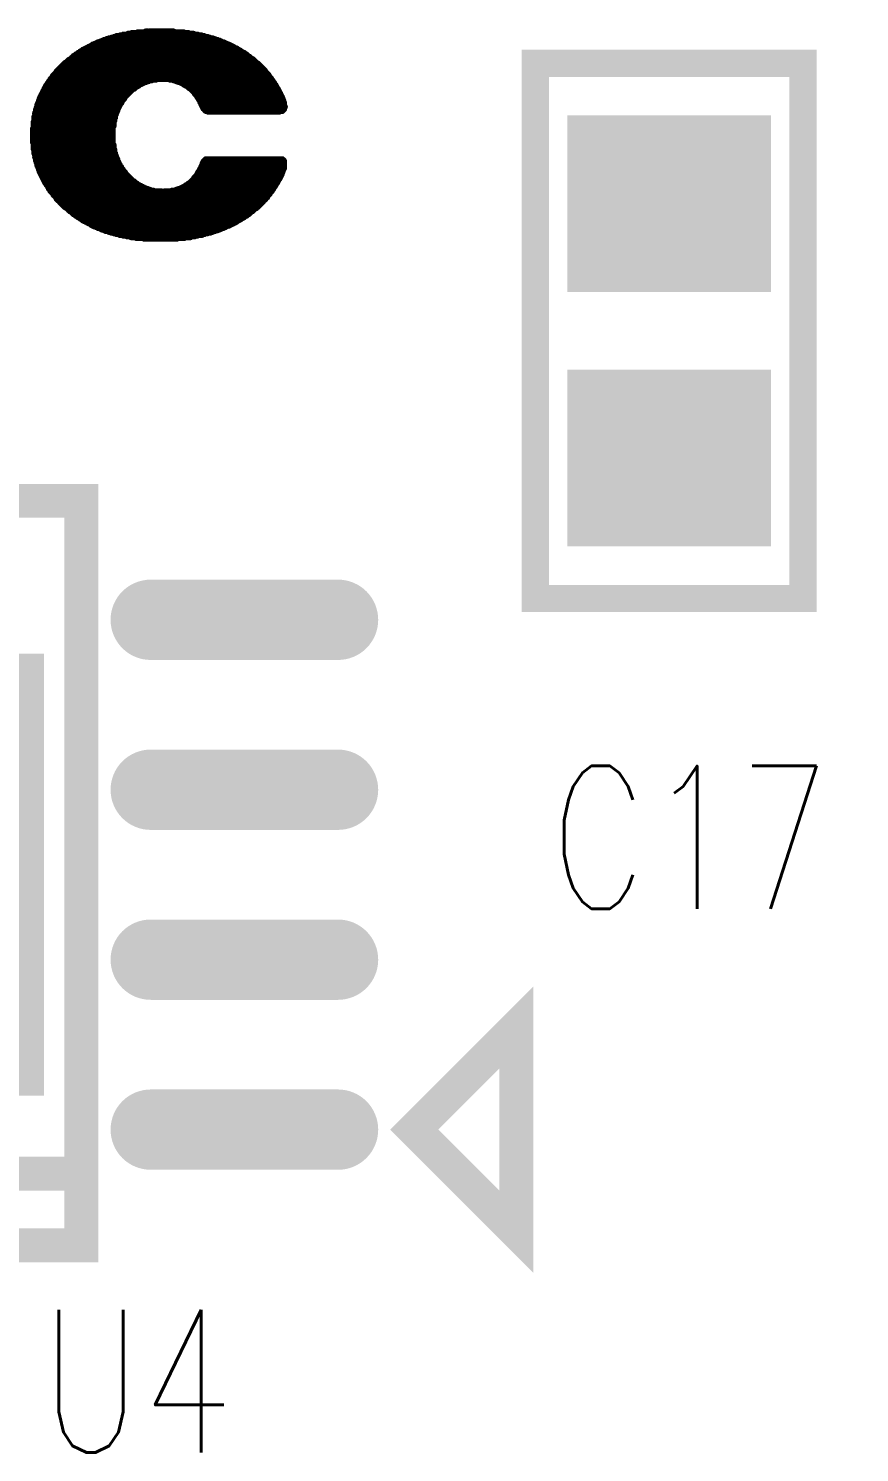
# Model space of a CAD drawing. Extents: x -305 to 3505, y -905 to 3905.
# Drawn here: x 2471.5 to 2716, y 1975 to 2394 of the extents above; entities that cross this region are included whole.
import ezdxf

# ---------------------------------------------------------------- set-up
doc = ezdxf.new("R2010")
doc.units = 0
for name, color, linetype in [('2D_LINE_26', 1, 'CONTINUOUS'), ('DRIL_NPLTE_THRU_01', 16, 'CONTINUOUS'), ('DRIL_PLTE_THRU_01', 16, 'CONTINUOUS'), ('PADS_INNER', 1, 'CONTINUOUS'), ('PADS_TOP', 1, 'CONTINUOUS'), ('PART_NAME_26', 130, 'CONTINUOUS'), ('PART_TOP_2DLINE_26', 1, 'CONTINUOUS')]:
    doc.layers.add(name, color=color, linetype=linetype)
doc.styles.add('W6', font='simplex', dxfattribs={"width": 0.75})

# ---------------------------------------------------------------- blocks, each defined once
blk = doc.blocks.new('SMOOTH_2')
at = {"const_width": 1}
blk.add_lwpolyline([(-0.5, 0, 1), (0.5, 0, 1)], format="xyb", close=True, dxfattribs=at)
blk = doc.blocks.new('DRAWING_23')
at = {"layer": '2D_LINE_26', "const_width": 2}
for points in [[(135, 57.83), (171.79, 57.83)], [(135.68, 58.05), (171.11, 58.05)], [(136.35, 58.28), (170.66, 58.28)], [(136.8, 58.5), (169.99, 58.5)], [(137.48, 58.73), (169.31, 58.73)], [(138.15, 58.95), (168.64, 58.95)], [(139.05, 59.18), (167.74, 59.18)], [(139.73, 59.4), (167.06, 59.4)], [(140.4, 59.63), (166.16, 59.63)], [(141.53, 59.85), (165.26, 59.85)], [(142.43, 60.08), (142.54, 60.08)], [(142.88, 60.08), (164.14, 60.08)], [(143.78, 60.3), (163.01, 60.3)], [(144.9, 60.53), (161.44, 60.53)], [(146.7, 60.75), (146.81, 60.75)], [(147.15, 60.75), (159.64, 60.75)], [(148.95, 60.98), (149.06, 60.98)], [(149.4, 60.98), (149.51, 60.98)], [(149.85, 60.98), (149.96, 60.98)], [(150.3, 60.98), (156.71, 60.98)], [(157.05, 60.98), (157.16, 60.98)], [(159.98, 60.75), (160.09, 60.75)], [(127.58, 53.55), (179.44, 53.55)], [(127.8, 53.78), (178.99, 53.78)], [(128.25, 54), (178.76, 54)], [(128.48, 54.23), (178.54, 54.23)], [(128.93, 54.45), (178.09, 54.45)], [(129.15, 54.68), (177.86, 54.68)], [(129.6, 54.9), (177.41, 54.9)], [(129.83, 55.13), (176.96, 55.13)], [(130.28, 55.35), (176.74, 55.35)], [(130.5, 55.58), (176.29, 55.58)], [(130.95, 55.8), (175.84, 55.8)], [(131.4, 56.03), (175.61, 56.03)], [(131.85, 56.25), (174.94, 56.25)], [(132.3, 56.48), (174.71, 56.48)], [(132.75, 56.7), (174.26, 56.7)], [(133.2, 56.93), (173.81, 56.93)], [(133.43, 57.15), (173.36, 57.15)], [(134.1, 57.38), (172.69, 57.38)], [(134.55, 57.6), (172.24, 57.6)], [(123.08, 49.5), (183.94, 49.5)], [(123.3, 49.73), (183.71, 49.73)], [(123.53, 49.95), (183.49, 49.95)], [(123.75, 50.18), (183.26, 50.18)], [(123.98, 50.4), (183.04, 50.4)], [(124.2, 50.63), (182.81, 50.63)], [(124.43, 50.85), (182.59, 50.85)], [(124.65, 51.08), (182.36, 51.08)], [(124.88, 51.3), (182.14, 51.3)], [(125.1, 51.53), (181.91, 51.53)], [(125.33, 51.75), (181.46, 51.75)], [(125.78, 51.98), (181.24, 51.98)], [(126, 52.2), (181.01, 52.2)], [(126.23, 52.43), (180.79, 52.43)], [(126.45, 52.65), (180.56, 52.65)], [(126.9, 52.88), (180.34, 52.88)], [(127.13, 53.1), (179.89, 53.1)], [(127.35, 53.33), (179.66, 53.33)], [(119.93, 45.23), (146.81, 45.23)], [(120.15, 45.68), (147.49, 45.68)], [(120.15, 45.45), (147.04, 45.45)], [(120.38, 45.9), (147.94, 45.9)], [(120.6, 46.35), (149.06, 46.35)], [(120.6, 46.13), (148.39, 46.13)], [(120.83, 46.58), (149.74, 46.58)], [(121.05, 47.03), (151.54, 47.03)], [(121.05, 46.8), (150.64, 46.8)], [(121.28, 47.25), (185.74, 47.25)], [(121.5, 47.48), (185.51, 47.48)], [(121.73, 47.93), (185.06, 47.93)], [(121.73, 47.7), (185.29, 47.7)], [(121.95, 48.15), (185.06, 48.15)], [(122.18, 48.38), (184.84, 48.38)], [(122.4, 48.6), (184.61, 48.6)], [(122.63, 48.83), (184.39, 48.83)], [(122.85, 49.28), (183.94, 49.28)], [(122.85, 49.05), (184.16, 49.05)], [(151.88, 47.03), (151.99, 47.03)], [(156.15, 47.03), (185.74, 47.03)], [(157.28, 46.8), (185.96, 46.8)], [(157.95, 46.58), (186.19, 46.58)], [(158.63, 46.35), (186.19, 46.35)], [(159.3, 46.13), (186.41, 46.13)], [(159.75, 45.9), (186.64, 45.9)], [(160.2, 45.68), (186.64, 45.68)], [(160.43, 45.45), (186.86, 45.45)], [(160.88, 45.23), (187.09, 45.23)], [(117.9, 41.4), (142.54, 41.4)], [(117.9, 41.18), (142.31, 41.18)], [(117.9, 40.95), (142.09, 40.95)], [(118.13, 41.85), (142.76, 41.85)], [(118.13, 41.63), (142.54, 41.63)], [(118.35, 42.3), (143.21, 42.3)], [(118.35, 42.08), (142.99, 42.08)], [(118.58, 42.75), (143.66, 42.75)], [(118.58, 42.53), (143.44, 42.53)], [(118.8, 43.2), (144.11, 43.2)], [(118.8, 42.98), (143.89, 42.98)], [(119.03, 43.65), (144.56, 43.65)], [(119.03, 43.43), (144.34, 43.43)], [(119.25, 44.1), (145.01, 44.1)], [(119.25, 43.88), (144.79, 43.88)], [(119.48, 44.55), (145.69, 44.55)], [(119.48, 44.33), (145.46, 44.33)], [(119.7, 45), (146.36, 45)], [(119.7, 44.78), (145.91, 44.78)], [(161.33, 45), (187.09, 45)], [(161.55, 44.78), (187.31, 44.78)], [(161.78, 44.55), (187.31, 44.55)], [(162.23, 44.33), (187.54, 44.33)], [(162.45, 44.1), (187.76, 44.1)], [(162.68, 43.88), (187.76, 43.88)], [(162.9, 43.65), (187.99, 43.65)], [(163.13, 43.43), (187.99, 43.43)], [(163.35, 43.2), (188.21, 43.2)], [(163.58, 42.98), (188.21, 42.98)], [(163.58, 42.75), (188.44, 42.75)], [(163.8, 42.53), (188.44, 42.53)], [(164.03, 42.3), (188.66, 42.3)], [(164.25, 42.08), (188.66, 42.08)], [(164.25, 41.85), (188.89, 41.85)], [(164.48, 41.63), (188.89, 41.63)], [(164.7, 41.4), (189.11, 41.4)], [(164.7, 41.18), (189.11, 41.18)], [(164.93, 40.95), (189.11, 40.95)], [(116.55, 37.13), (140.06, 37.13)], [(116.55, 36.9), (140.06, 36.9)], [(116.78, 38.03), (140.51, 38.03)], [(116.78, 37.8), (140.51, 37.8)], [(116.78, 37.58), (140.29, 37.58)], [(116.78, 37.35), (140.29, 37.35)], [(117, 38.7), (140.74, 38.7)], [(117, 38.48), (140.74, 38.48)], [(117, 38.25), (140.51, 38.25)], [(117.23, 39.6), (141.19, 39.6)], [(117.23, 39.38), (141.19, 39.38)], [(117.23, 39.15), (140.96, 39.15)], [(117.23, 38.93), (140.96, 38.93)], [(117.45, 40.05), (141.64, 40.05)], [(117.45, 39.83), (141.41, 39.83)], [(117.68, 40.73), (141.86, 40.73)], [(117.68, 40.5), (141.86, 40.5)], [(117.68, 40.28), (141.64, 40.28)], [(165.15, 40.73), (189.34, 40.73)], [(165.15, 40.5), (189.34, 40.5)], [(165.15, 40.28), (189.34, 40.28)], [(165.38, 40.05), (189.56, 40.05)], [(165.38, 39.83), (189.56, 39.83)], [(165.6, 39.6), (189.56, 39.6)], [(165.6, 39.38), (189.56, 39.38)], [(165.83, 39.15), (189.56, 39.15)], [(165.83, 38.93), (189.79, 38.93)], [(166.05, 38.7), (189.56, 38.7)], [(166.05, 38.48), (189.56, 38.48)], [(166.28, 38.25), (189.56, 38.25)], [(166.5, 38.03), (189.34, 38.03)], [(166.73, 37.8), (189.11, 37.8)], [(167.4, 37.58), (167.51, 37.58)], [(167.85, 37.58), (167.96, 37.58)], [(168.3, 37.58), (168.41, 37.58)], [(168.75, 37.58), (168.86, 37.58)], [(169.2, 37.58), (169.31, 37.58)], [(169.65, 37.58), (169.76, 37.58)], [(170.1, 37.58), (170.21, 37.58)], [(170.55, 37.58), (170.66, 37.58)], [(171, 37.58), (171.11, 37.58)], [(171.45, 37.58), (171.56, 37.58)], [(171.9, 37.58), (172.01, 37.58)], [(172.35, 37.58), (172.46, 37.58)], [(172.8, 37.58), (172.91, 37.58)], [(173.25, 37.58), (173.36, 37.58)], [(173.7, 37.58), (173.81, 37.58)], [(174.15, 37.58), (174.26, 37.58)], [(174.6, 37.58), (174.71, 37.58)], [(175.05, 37.58), (175.16, 37.58)], [(175.5, 37.58), (175.61, 37.58)], [(175.95, 37.58), (176.06, 37.58)], [(176.4, 37.58), (176.51, 37.58)], [(176.85, 37.58), (176.96, 37.58)], [(177.3, 37.58), (177.41, 37.58)], [(177.75, 37.58), (177.86, 37.58)], [(178.2, 37.58), (178.31, 37.58)], [(178.65, 37.58), (178.76, 37.58)], [(179.1, 37.58), (179.21, 37.58)], [(179.55, 37.58), (179.66, 37.58)], [(180, 37.58), (180.11, 37.58)], [(180.45, 37.58), (180.56, 37.58)], [(180.9, 37.58), (181.01, 37.58)], [(181.35, 37.58), (181.46, 37.58)], [(181.8, 37.58), (181.91, 37.58)], [(182.25, 37.58), (182.36, 37.58)], [(182.7, 37.58), (182.81, 37.58)], [(183.15, 37.58), (183.26, 37.58)], [(183.6, 37.58), (183.71, 37.58)], [(184.05, 37.58), (184.16, 37.58)], [(184.5, 37.58), (184.61, 37.58)], [(184.95, 37.58), (185.06, 37.58)], [(185.4, 37.58), (185.51, 37.58)], [(185.85, 37.58), (185.96, 37.58)], [(186.3, 37.58), (186.41, 37.58)], [(186.75, 37.58), (186.86, 37.58)], [(187.2, 37.58), (187.31, 37.58)], [(187.65, 37.58), (187.76, 37.58)], [(188.1, 37.58), (188.21, 37.58)], [(116.1, 34.43), (139.39, 34.43)], [(116.1, 34.2), (139.39, 34.2)], [(116.1, 33.98), (139.39, 33.98)], [(116.1, 33.75), (139.39, 33.75)], [(116.1, 33.53), (139.39, 33.53)], [(116.1, 33.3), (139.39, 33.3)], [(116.1, 33.08), (139.16, 33.08)], [(116.1, 32.85), (139.16, 32.85)], [(116.1, 32.63), (139.16, 32.63)], [(116.33, 36), (139.84, 36)], [(116.33, 35.78), (139.84, 35.78)], [(116.33, 35.55), (139.61, 35.55)], [(116.33, 35.33), (139.61, 35.33)], [(116.33, 35.1), (139.61, 35.1)], [(116.33, 34.88), (139.61, 34.88)], [(116.33, 34.65), (139.39, 34.65)], [(116.55, 36.68), (140.06, 36.68)], [(116.55, 36.45), (139.84, 36.45)], [(116.55, 36.23), (139.84, 36.23)], [(115.88, 32.4), (139.16, 32.4)], [(115.88, 31.95), (139.16, 31.95)], [(115.88, 31.5), (139.16, 31.5)], [(115.88, 31.28), (139.16, 31.28)], [(115.88, 31.05), (139.16, 31.05)], [(115.88, 30.83), (139.16, 30.83)], [(115.88, 30.6), (139.16, 30.6)], [(115.88, 30.38), (139.16, 30.38)], [(115.88, 30.15), (139.16, 30.15)], [(115.88, 29.93), (139.16, 29.93)], [(115.88, 29.7), (139.16, 29.7)], [(115.88, 29.48), (139.16, 29.48)], [(115.88, 29.03), (139.16, 29.03)], [(115.88, 28.58), (139.16, 28.58)], [(116.1, 32.18), (139.16, 32.18)], [(116.1, 31.73), (139.16, 31.73)], [(116.1, 29.25), (139.16, 29.25)], [(116.1, 28.8), (139.16, 28.8)], [(116.1, 28.35), (139.16, 28.35)], [(116.1, 28.13), (139.16, 28.13)], [(116.1, 27.9), (139.16, 27.9)], [(116.1, 27.68), (139.39, 27.68)], [(116.1, 27.45), (139.39, 27.45)], [(116.1, 27.23), (139.39, 27.23)], [(116.1, 27), (139.39, 27)], [(116.1, 26.55), (139.39, 26.55)], [(116.33, 26.78), (139.39, 26.78)], [(116.33, 26.33), (139.61, 26.33)], [(116.33, 26.1), (139.61, 26.1)], [(116.33, 25.88), (139.61, 25.88)], [(116.33, 25.65), (139.61, 25.65)], [(116.33, 25.43), (139.61, 25.43)], [(116.33, 25.2), (139.84, 25.2)], [(116.55, 24.98), (139.84, 24.98)], [(116.55, 24.75), (139.84, 24.75)], [(116.55, 24.53), (140.06, 24.53)], [(116.55, 24.3), (140.06, 24.3)], [(116.55, 24.08), (140.06, 24.08)], [(116.78, 23.85), (140.29, 23.85)], [(116.78, 23.63), (140.29, 23.63)], [(116.78, 23.4), (140.51, 23.4)], [(116.78, 23.18), (140.51, 23.18)], [(117, 22.95), (140.51, 22.95)], [(117, 22.73), (140.74, 22.73)], [(117, 22.5), (140.74, 22.5)], [(117.23, 22.28), (140.96, 22.28)], [(117.23, 22.05), (140.96, 22.05)], [(117.23, 21.83), (141.19, 21.83)], [(117.23, 21.6), (141.19, 21.6)], [(117.45, 21.38), (141.41, 21.38)], [(117.45, 21.15), (141.64, 21.15)], [(117.68, 20.93), (141.64, 20.93)], [(117.68, 20.7), (141.86, 20.7)], [(117.68, 20.48), (142.09, 20.48)], [(117.9, 20.25), (142.09, 20.25)], [(117.9, 20.03), (142.31, 20.03)], [(164.93, 20.25), (189.11, 20.25)], [(164.93, 20.03), (189.11, 20.03)], [(165.15, 20.7), (189.34, 20.7)], [(165.15, 20.48), (189.34, 20.48)], [(165.38, 21.15), (189.56, 21.15)], [(165.38, 20.93), (189.56, 20.93)], [(165.6, 21.6), (189.56, 21.6)], [(165.6, 21.38), (189.56, 21.38)], [(165.83, 22.28), (189.56, 22.28)], [(165.83, 22.05), (189.56, 22.05)], [(165.83, 21.83), (189.56, 21.83)], [(166.05, 22.73), (189.56, 22.73)], [(166.05, 22.5), (189.56, 22.5)], [(166.28, 22.95), (189.56, 22.95)], [(166.5, 23.18), (189.34, 23.18)], [(166.73, 23.4), (189.11, 23.4)], [(117.9, 19.8), (142.54, 19.8)], [(118.13, 19.58), (142.76, 19.58)], [(118.13, 19.35), (142.76, 19.35)], [(118.35, 19.13), (142.99, 19.13)], [(118.35, 18.9), (143.21, 18.9)], [(118.58, 18.68), (143.44, 18.68)], [(118.58, 18.45), (143.66, 18.45)], [(118.8, 18.23), (143.89, 18.23)], [(118.8, 18), (144.11, 18)], [(119.03, 17.78), (144.34, 17.78)], [(119.03, 17.55), (144.56, 17.55)], [(119.25, 17.33), (144.79, 17.33)], [(119.25, 17.1), (145.01, 17.1)], [(119.48, 16.88), (145.46, 16.88)], [(119.48, 16.65), (145.69, 16.65)], [(119.7, 16.43), (145.91, 16.43)], [(119.93, 16.2), (146.36, 16.2)], [(119.93, 15.98), (146.59, 15.98)], [(161.33, 15.98), (187.09, 15.98)], [(161.55, 16.2), (187.09, 16.2)], [(162, 16.43), (187.31, 16.43)], [(162.23, 16.65), (187.54, 16.65)], [(162.45, 16.88), (187.54, 16.88)], [(162.68, 17.1), (187.76, 17.1)], [(162.9, 17.33), (187.76, 17.33)], [(163.13, 17.55), (187.99, 17.55)], [(163.35, 18), (188.21, 18)], [(163.35, 17.78), (188.21, 17.78)], [(163.58, 18.23), (188.44, 18.23)], [(163.8, 18.45), (188.44, 18.45)], [(164.03, 18.68), (188.66, 18.68)], [(164.25, 19.13), (188.89, 19.13)], [(164.25, 18.9), (188.66, 18.9)], [(164.48, 19.58), (188.89, 19.58)], [(164.48, 19.35), (188.89, 19.35)], [(164.7, 19.8), (189.11, 19.8)], [(120.15, 15.75), (147.04, 15.75)], [(120.38, 15.53), (147.49, 15.53)], [(120.38, 15.3), (147.94, 15.3)], [(120.6, 15.08), (148.39, 15.08)], [(120.6, 14.85), (148.84, 14.85)], [(120.83, 14.63), (149.51, 14.63)], [(121.05, 14.4), (150.19, 14.4)], [(121.05, 14.18), (151.09, 14.18)], [(121.28, 13.95), (152.66, 13.95)], [(121.5, 13.73), (185.51, 13.73)], [(121.73, 13.5), (185.29, 13.5)], [(121.95, 13.28), (185.29, 13.28)], [(121.95, 13.05), (185.06, 13.05)], [(122.18, 12.83), (184.84, 12.83)], [(122.4, 12.6), (184.61, 12.6)], [(122.63, 12.38), (184.61, 12.38)], [(122.85, 12.15), (184.16, 12.15)], [(122.85, 11.93), (184.16, 11.93)], [(123.08, 11.7), (183.94, 11.7)], [(153, 13.95), (153.11, 13.95)], [(153.45, 13.95), (153.56, 13.95)], [(154.58, 13.95), (154.69, 13.95)], [(155.03, 13.95), (155.14, 13.95)], [(155.48, 13.95), (185.74, 13.95)], [(156.83, 14.18), (185.96, 14.18)], [(157.95, 14.4), (185.96, 14.4)], [(158.63, 14.63), (186.19, 14.63)], [(159.3, 14.85), (186.41, 14.85)], [(159.75, 15.08), (186.41, 15.08)], [(160.2, 15.3), (186.64, 15.3)], [(160.65, 15.53), (186.86, 15.53)], [(160.88, 15.75), (186.86, 15.75)], [(123.3, 11.48), (183.71, 11.48)], [(123.75, 11.25), (183.49, 11.25)], [(123.75, 11.03), (183.26, 11.03)], [(123.98, 10.8), (183.04, 10.8)], [(124.2, 10.58), (182.81, 10.58)], [(124.43, 10.35), (182.59, 10.35)], [(124.65, 10.13), (182.36, 10.13)], [(124.88, 9.9), (182.14, 9.9)], [(125.1, 9.68), (181.91, 9.68)], [(125.33, 9.45), (181.69, 9.45)], [(125.78, 9.23), (181.46, 9.23)], [(126, 9), (181.01, 9)], [(126.23, 8.78), (180.79, 8.78)], [(126.45, 8.55), (180.56, 8.55)], [(126.68, 8.33), (180.34, 8.33)], [(127.13, 8.1), (179.89, 8.1)], [(127.35, 7.88), (179.66, 7.88)], [(127.58, 7.65), (179.44, 7.65)], [(127.8, 7.43), (179.21, 7.43)], [(128.25, 7.2), (178.76, 7.2)], [(128.48, 6.98), (178.54, 6.98)], [(128.93, 6.75), (178.09, 6.75)], [(129.15, 6.53), (177.86, 6.53)], [(129.6, 6.3), (177.41, 6.3)], [(129.83, 6.08), (176.96, 6.08)], [(130.28, 5.85), (176.74, 5.85)], [(130.5, 5.63), (176.29, 5.63)], [(130.95, 5.4), (175.84, 5.4)], [(131.4, 5.18), (175.61, 5.18)], [(131.85, 4.95), (175.16, 4.95)], [(132.3, 4.73), (174.71, 4.73)], [(132.75, 4.5), (174.26, 4.5)], [(132.98, 4.28), (173.81, 4.28)], [(133.43, 4.05), (173.36, 4.05)], [(133.88, 3.83), (172.69, 3.83)], [(134.55, 3.6), (172.24, 3.6)], [(135, 3.38), (171.79, 3.38)], [(135.68, 3.15), (171.11, 3.15)], [(136.13, 2.93), (170.66, 2.93)], [(136.8, 2.7), (169.99, 2.7)], [(137.25, 2.48), (169.31, 2.48)], [(138.15, 2.25), (168.64, 2.25)], [(138.83, 2.03), (167.96, 2.03)], [(139.73, 1.8), (167.06, 1.8)], [(140.4, 1.58), (166.16, 1.58)], [(141.3, 1.35), (165.49, 1.35)], [(142.43, 1.13), (164.14, 1.13)], [(143.55, 0.9), (163.24, 0.9)], [(144.68, 0.68), (161.66, 0.68)], [(146.25, 0.45), (146.36, 0.45)], [(146.7, 0.45), (160.31, 0.45)], [(148.5, 0.23), (157.61, 0.23)], [(157.95, 0.23), (158.06, 0.23)], [(162, 0.68), (162.11, 0.68)]]:
    blk.add_lwpolyline(points, dxfattribs=at)
at = {"layer": '2D_LINE_26'}
for p in [(135, 57.83), (135.68, 58.05), (136.35, 58.28), (136.8, 58.5), (137.48, 58.73), (138.15, 58.95), (139.05, 59.18), (139.73, 59.4), (140.4, 59.63), (141.53, 59.85), (142.43, 60.08), (142.54, 60.08), (142.88, 60.08), (143.78, 60.3), (144.9, 60.53), (146.7, 60.75), (146.81, 60.75), (147.15, 60.75), (148.95, 60.98), (149.06, 60.98), (149.4, 60.98), (149.51, 60.98), (149.85, 60.98), (149.96, 60.98), (150.3, 60.98), (156.71, 60.98), (157.05, 60.98), (157.16, 60.98), (159.64, 60.75), (159.98, 60.75), (160.09, 60.75), (161.44, 60.53), (163.01, 60.3), (164.14, 60.08), (165.26, 59.85), (166.16, 59.63), (167.06, 59.4), (167.74, 59.18), (168.64, 58.95), (169.31, 58.73), (169.99, 58.5), (170.66, 58.28), (171.11, 58.05), (171.79, 57.83), (127.58, 53.55), (127.8, 53.78), (128.25, 54), (128.48, 54.23), (128.93, 54.45), (129.15, 54.68), (129.6, 54.9), (129.83, 55.13), (130.28, 55.35), (130.5, 55.58), (130.95, 55.8), (131.4, 56.03), (131.85, 56.25), (132.3, 56.48), (132.75, 56.7), (133.2, 56.93), (133.43, 57.15), (134.1, 57.38), (134.55, 57.6), (172.24, 57.6), (172.69, 57.38), (173.36, 57.15), (173.81, 56.93), (174.26, 56.7), (174.71, 56.48), (174.94, 56.25), (175.61, 56.03), (175.84, 55.8), (176.29, 55.58), (176.74, 55.35), (176.96, 55.13), (177.41, 54.9), (177.86, 54.68), (178.09, 54.45), (178.54, 54.23), (178.76, 54), (178.99, 53.78), (179.44, 53.55), (123.08, 49.5), (123.3, 49.73), (123.53, 49.95), (123.75, 50.18), (123.98, 50.4), (124.2, 50.63), (124.43, 50.85), (124.65, 51.08), (124.88, 51.3), (125.1, 51.53), (125.33, 51.75), (125.78, 51.98), (126, 52.2), (126.23, 52.43), (126.45, 52.65), (126.9, 52.88), (127.13, 53.1), (127.35, 53.33), (179.66, 53.33), (179.89, 53.1), (180.34, 52.88), (180.56, 52.65), (180.79, 52.43), (181.01, 52.2), (181.24, 51.98), (181.46, 51.75), (181.91, 51.53), (182.14, 51.3), (182.36, 51.08), (182.59, 50.85), (182.81, 50.63), (183.04, 50.4), (183.26, 50.18), (183.49, 49.95), (183.71, 49.73), (183.94, 49.5), (119.93, 45.23), (120.15, 45.68), (120.15, 45.45), (120.38, 45.9), (120.6, 46.35), (120.6, 46.13), (120.83, 46.58), (121.05, 47.03), (121.05, 46.8), (121.28, 47.25), (121.5, 47.48), (121.73, 47.93), (121.73, 47.7), (121.95, 48.15), (122.18, 48.38), (122.4, 48.6), (122.63, 48.83), (122.85, 49.28), (122.85, 49.05), (146.81, 45.23), (147.04, 45.45), (147.49, 45.68), (147.94, 45.9), (148.39, 46.13), (149.06, 46.35), (149.74, 46.58), (150.64, 46.8), (151.54, 47.03), (151.88, 47.03), (151.99, 47.03), (156.15, 47.03), (157.28, 46.8), (157.95, 46.58), (158.63, 46.35), (159.3, 46.13), (159.75, 45.9), (160.2, 45.68), (160.43, 45.45), (160.88, 45.23), (183.94, 49.28), (184.16, 49.05), (184.39, 48.83), (184.61, 48.6), (184.84, 48.38), (185.06, 48.15), (185.06, 47.93), (185.29, 47.7), (185.51, 47.48), (185.74, 47.25), (185.74, 47.03), (185.96, 46.8), (186.19, 46.58), (186.19, 46.35), (186.41, 46.13), (186.64, 45.9), (186.64, 45.68), (186.86, 45.45), (187.09, 45.23), (117.9, 41.4), (117.9, 41.18), (117.9, 40.95), (118.13, 41.85), (118.13, 41.63), (118.35, 42.3), (118.35, 42.08), (118.58, 42.75), (118.58, 42.53), (118.8, 43.2), (118.8, 42.98), (119.03, 43.65), (119.03, 43.43), (119.25, 44.1), (119.25, 43.88), (119.48, 44.55), (119.48, 44.33), (119.7, 45), (119.7, 44.78), (142.09, 40.95), (142.31, 41.18), (142.54, 41.63), (142.54, 41.4), (142.76, 41.85), (142.99, 42.08), (143.21, 42.3), (143.44, 42.53), (143.66, 42.75), (143.89, 42.98), (144.11, 43.2), (144.34, 43.43), (144.56, 43.65), (144.79, 43.88), (145.01, 44.1), (145.46, 44.33), (145.69, 44.55), (145.91, 44.78), (146.36, 45), (161.33, 45), (161.55, 44.78), (161.78, 44.55), (162.23, 44.33), (162.45, 44.1), (162.68, 43.88), (162.9, 43.65), (163.13, 43.43), (163.35, 43.2), (163.58, 42.98), (163.58, 42.75), (163.8, 42.53), (164.03, 42.3), (164.25, 42.08), (164.25, 41.85), (164.48, 41.63), (164.7, 41.4), (164.7, 41.18), (164.93, 40.95), (187.09, 45), (187.31, 44.78), (187.31, 44.55), (187.54, 44.33), (187.76, 44.1), (187.76, 43.88), (187.99, 43.65), (187.99, 43.43), (188.21, 43.2), (188.21, 42.98), (188.44, 42.75), (188.44, 42.53), (188.66, 42.3), (188.66, 42.08), (188.89, 41.85), (188.89, 41.63), (189.11, 41.4), (189.11, 41.18), (189.11, 40.95), (116.55, 37.13), (116.55, 36.9), (116.78, 38.03), (116.78, 37.8), (116.78, 37.58), (116.78, 37.35), (117, 38.7), (117, 38.48), (117, 38.25), (117.23, 39.6), (117.23, 39.38), (117.23, 39.15), (117.23, 38.93), (117.45, 40.05), (117.45, 39.83), (117.68, 40.73), (117.68, 40.5), (117.68, 40.28), (140.06, 37.13), (140.06, 36.9), (140.29, 37.58), (140.29, 37.35), (140.51, 38.25), (140.51, 38.03), (140.51, 37.8), (140.74, 38.7), (140.74, 38.48), (140.96, 39.15), (140.96, 38.93), (141.19, 39.6), (141.19, 39.38), (141.41, 39.83), (141.64, 40.28), (141.64, 40.05), (141.86, 40.73), (141.86, 40.5), (165.15, 40.73), (165.15, 40.5), (165.15, 40.28), (165.38, 40.05), (165.38, 39.83), (165.6, 39.6), (165.6, 39.38), (165.83, 39.15), (165.83, 38.93), (166.05, 38.7), (166.05, 38.48), (166.28, 38.25), (166.5, 38.03), (166.73, 37.8), (167.4, 37.58), (167.51, 37.58), (167.85, 37.58), (167.96, 37.58), (168.3, 37.58), (168.41, 37.58), (168.75, 37.58), (168.86, 37.58), (169.2, 37.58), (169.31, 37.58), (169.65, 37.58), (169.76, 37.58), (170.1, 37.58), (170.21, 37.58), (170.55, 37.58), (170.66, 37.58), (171, 37.58), (171.11, 37.58), (171.45, 37.58), (171.56, 37.58), (171.9, 37.58), (172.01, 37.58), (172.35, 37.58), (172.46, 37.58), (172.8, 37.58), (172.91, 37.58), (173.25, 37.58), (173.36, 37.58), (173.7, 37.58), (173.81, 37.58), (174.15, 37.58), (174.26, 37.58), (174.6, 37.58), (174.71, 37.58), (175.05, 37.58), (175.16, 37.58), (175.5, 37.58), (175.61, 37.58), (175.95, 37.58), (176.06, 37.58), (176.4, 37.58), (176.51, 37.58), (176.85, 37.58), (176.96, 37.58), (177.3, 37.58), (177.41, 37.58), (177.75, 37.58), (177.86, 37.58), (178.2, 37.58), (178.31, 37.58), (178.65, 37.58), (178.76, 37.58), (179.1, 37.58), (179.21, 37.58), (179.55, 37.58), (179.66, 37.58), (180, 37.58), (180.11, 37.58), (180.45, 37.58), (180.56, 37.58), (180.9, 37.58), (181.01, 37.58), (181.35, 37.58), (181.46, 37.58), (181.8, 37.58), (181.91, 37.58), (182.25, 37.58), (182.36, 37.58), (182.7, 37.58), (182.81, 37.58), (183.15, 37.58), (183.26, 37.58), (183.6, 37.58), (183.71, 37.58), (184.05, 37.58), (184.16, 37.58), (184.5, 37.58), (184.61, 37.58), (184.95, 37.58), (185.06, 37.58), (185.4, 37.58), (185.51, 37.58), (185.85, 37.58), (185.96, 37.58), (186.3, 37.58), (186.41, 37.58), (186.75, 37.58), (186.86, 37.58), (187.2, 37.58), (187.31, 37.58), (187.65, 37.58), (187.76, 37.58), (188.1, 37.58), (188.21, 37.58), (189.11, 37.8), (189.34, 40.73), (189.34, 40.5), (189.34, 40.28), (189.34, 38.03), (189.56, 40.05), (189.56, 39.83), (189.56, 39.6), (189.56, 39.38), (189.56, 39.15), (189.56, 38.7), (189.56, 38.48), (189.56, 38.25), (189.79, 38.93), (116.1, 34.43), (116.1, 34.2), (116.1, 33.98), (116.1, 33.75), (116.1, 33.53), (116.1, 33.3), (116.1, 33.08), (116.1, 32.85), (116.1, 32.63), (116.33, 36), (116.33, 35.78), (116.33, 35.55), (116.33, 35.33), (116.33, 35.1), (116.33, 34.88), (116.33, 34.65), (116.55, 36.68), (116.55, 36.45), (116.55, 36.23), (139.16, 33.08), (139.16, 32.85), (139.16, 32.63), (139.39, 34.65), (139.39, 34.43), (139.39, 34.2), (139.39, 33.98), (139.39, 33.75), (139.39, 33.53), (139.39, 33.3), (139.61, 35.55), (139.61, 35.33), (139.61, 35.1), (139.61, 34.88), (139.84, 36.45), (139.84, 36.23), (139.84, 36), (139.84, 35.78), (140.06, 36.68), (115.88, 32.4), (115.88, 31.95), (115.88, 31.5), (115.88, 31.28), (115.88, 31.05), (115.88, 30.83), (115.88, 30.6), (115.88, 30.38), (115.88, 30.15), (115.88, 29.93), (115.88, 29.7), (115.88, 29.48), (115.88, 29.03), (115.88, 28.58), (116.1, 32.18), (116.1, 31.73), (116.1, 29.25), (116.1, 28.8), (116.1, 28.35), (139.16, 32.4), (139.16, 32.18), (139.16, 31.95), (139.16, 31.73), (139.16, 31.5), (139.16, 31.28), (139.16, 31.05), (139.16, 30.83), (139.16, 30.6), (139.16, 30.38), (139.16, 30.15), (139.16, 29.93), (139.16, 29.7), (139.16, 29.48), (139.16, 29.25), (139.16, 29.03), (139.16, 28.8), (139.16, 28.58), (139.16, 28.35), (116.1, 28.13), (116.1, 27.9), (116.1, 27.68), (116.1, 27.45), (116.1, 27.23), (116.1, 27), (116.1, 26.55), (116.33, 26.78), (116.33, 26.33), (116.33, 26.1), (116.33, 25.88), (116.33, 25.65), (116.33, 25.43), (116.33, 25.2), (116.55, 24.98), (116.55, 24.75), (116.55, 24.53), (116.55, 24.3), (139.16, 28.13), (139.16, 27.9), (139.39, 27.68), (139.39, 27.45), (139.39, 27.23), (139.39, 27), (139.39, 26.78), (139.39, 26.55), (139.61, 26.33), (139.61, 26.1), (139.61, 25.88), (139.61, 25.65), (139.61, 25.43), (139.84, 25.2), (139.84, 24.98), (139.84, 24.75), (140.06, 24.53), (140.06, 24.3), (116.55, 24.08), (116.78, 23.85), (116.78, 23.63), (116.78, 23.4), (116.78, 23.18), (117, 22.95), (117, 22.73), (117, 22.5), (117.23, 22.28), (117.23, 22.05), (117.23, 21.83), (117.23, 21.6), (117.45, 21.38), (117.45, 21.15), (117.68, 20.93), (117.68, 20.7), (117.68, 20.48), (117.9, 20.25), (117.9, 20.03), (140.06, 24.08), (140.29, 23.85), (140.29, 23.63), (140.51, 23.4), (140.51, 23.18), (140.51, 22.95), (140.74, 22.73), (140.74, 22.5), (140.96, 22.28), (140.96, 22.05), (141.19, 21.83), (141.19, 21.6), (141.41, 21.38), (141.64, 21.15), (141.64, 20.93), (141.86, 20.7), (142.09, 20.48), (142.09, 20.25), (142.31, 20.03), (164.93, 20.25), (164.93, 20.03), (165.15, 20.7), (165.15, 20.48), (165.38, 21.15), (165.38, 20.93), (165.6, 21.6), (165.6, 21.38), (165.83, 22.28), (165.83, 22.05), (165.83, 21.83), (166.05, 22.73), (166.05, 22.5), (166.28, 22.95), (166.5, 23.18), (166.73, 23.4), (189.11, 23.4), (189.11, 20.25), (189.11, 20.03), (189.34, 23.18), (189.34, 20.7), (189.34, 20.48), (189.56, 22.95), (189.56, 22.73), (189.56, 22.5), (189.56, 22.28), (189.56, 22.05), (189.56, 21.83), (189.56, 21.6), (189.56, 21.38), (189.56, 21.15), (189.56, 20.93), (117.9, 19.8), (118.13, 19.58), (118.13, 19.35), (118.35, 19.13), (118.35, 18.9), (118.58, 18.68), (118.58, 18.45), (118.8, 18.23), (118.8, 18), (119.03, 17.78), (119.03, 17.55), (119.25, 17.33), (119.25, 17.1), (119.48, 16.88), (119.48, 16.65), (119.7, 16.43), (119.93, 16.2), (119.93, 15.98), (142.54, 19.8), (142.76, 19.58), (142.76, 19.35), (142.99, 19.13), (143.21, 18.9), (143.44, 18.68), (143.66, 18.45), (143.89, 18.23), (144.11, 18), (144.34, 17.78), (144.56, 17.55), (144.79, 17.33), (145.01, 17.1), (145.46, 16.88), (145.69, 16.65), (145.91, 16.43), (146.36, 16.2), (146.59, 15.98), (161.33, 15.98), (161.55, 16.2), (162, 16.43), (162.23, 16.65), (162.45, 16.88), (162.68, 17.1), (162.9, 17.33), (163.13, 17.55), (163.35, 18), (163.35, 17.78), (163.58, 18.23), (163.8, 18.45), (164.03, 18.68), (164.25, 19.13), (164.25, 18.9), (164.48, 19.58), (164.48, 19.35), (164.7, 19.8), (187.09, 16.2), (187.09, 15.98), (187.31, 16.43), (187.54, 16.88), (187.54, 16.65), (187.76, 17.33), (187.76, 17.1), (187.99, 17.55), (188.21, 18), (188.21, 17.78), (188.44, 18.45), (188.44, 18.23), (188.66, 18.9), (188.66, 18.68), (188.89, 19.58), (188.89, 19.35), (188.89, 19.13), (189.11, 19.8), (120.15, 15.75), (120.38, 15.53), (120.38, 15.3), (120.6, 15.08), (120.6, 14.85), (120.83, 14.63), (121.05, 14.4), (121.05, 14.18), (121.28, 13.95), (121.5, 13.73), (121.73, 13.5), (121.95, 13.28), (121.95, 13.05), (122.18, 12.83), (122.4, 12.6), (122.63, 12.38), (122.85, 12.15), (122.85, 11.93), (123.08, 11.7), (147.04, 15.75), (147.49, 15.53), (147.94, 15.3), (148.39, 15.08), (148.84, 14.85), (149.51, 14.63), (150.19, 14.4), (151.09, 14.18), (152.66, 13.95), (153, 13.95), (153.11, 13.95), (153.45, 13.95), (153.56, 13.95), (154.58, 13.95), (154.69, 13.95), (155.03, 13.95), (155.14, 13.95), (155.48, 13.95), (156.83, 14.18), (157.95, 14.4), (158.63, 14.63), (159.3, 14.85), (159.75, 15.08), (160.2, 15.3), (160.65, 15.53), (160.88, 15.75), (183.94, 11.7), (184.16, 12.15), (184.16, 11.93), (184.61, 12.6), (184.61, 12.38), (184.84, 12.83), (185.06, 13.05), (185.29, 13.5), (185.29, 13.28), (185.51, 13.73), (185.74, 13.95), (185.96, 14.4), (185.96, 14.18), (186.19, 14.63), (186.41, 15.08), (186.41, 14.85), (186.64, 15.3), (186.86, 15.75), (186.86, 15.53), (123.3, 11.48), (123.75, 11.25), (123.75, 11.03), (123.98, 10.8), (124.2, 10.58), (124.43, 10.35), (124.65, 10.13), (124.88, 9.9), (125.1, 9.68), (125.33, 9.45), (125.78, 9.23), (126, 9), (126.23, 8.78), (126.45, 8.55), (126.68, 8.33), (127.13, 8.1), (127.35, 7.88), (127.58, 7.65), (127.8, 7.43), (179.21, 7.43), (179.44, 7.65), (179.66, 7.88), (179.89, 8.1), (180.34, 8.33), (180.56, 8.55), (180.79, 8.78), (181.01, 9), (181.46, 9.23), (181.69, 9.45), (181.91, 9.68), (182.14, 9.9), (182.36, 10.13), (182.59, 10.35), (182.81, 10.58), (183.04, 10.8), (183.26, 11.03), (183.49, 11.25), (183.71, 11.48), (128.25, 7.2), (128.48, 6.98), (128.93, 6.75), (129.15, 6.53), (129.6, 6.3), (129.83, 6.08), (130.28, 5.85), (130.5, 5.63), (130.95, 5.4), (131.4, 5.18), (131.85, 4.95), (132.3, 4.73), (132.75, 4.5), (132.98, 4.28), (133.43, 4.05), (133.88, 3.83), (134.55, 3.6), (135, 3.38), (171.79, 3.38), (172.24, 3.6), (172.69, 3.83), (173.36, 4.05), (173.81, 4.28), (174.26, 4.5), (174.71, 4.73), (175.16, 4.95), (175.61, 5.18), (175.84, 5.4), (176.29, 5.63), (176.74, 5.85), (176.96, 6.08), (177.41, 6.3), (177.86, 6.53), (178.09, 6.75), (178.54, 6.98), (178.76, 7.2), (135.68, 3.15), (136.13, 2.93), (136.8, 2.7), (137.25, 2.48), (138.15, 2.25), (138.83, 2.03), (139.73, 1.8), (140.4, 1.58), (141.3, 1.35), (142.43, 1.13), (143.55, 0.9), (144.68, 0.68), (146.25, 0.45), (146.36, 0.45), (146.7, 0.45), (148.5, 0.23), (157.61, 0.23), (157.95, 0.23), (158.06, 0.23), (160.31, 0.45), (161.66, 0.68), (162, 0.68), (162.11, 0.68), (163.24, 0.9), (164.14, 1.13), (165.49, 1.35), (166.16, 1.58), (167.06, 1.8), (167.96, 2.03), (168.64, 2.25), (169.31, 2.48), (169.99, 2.7), (170.66, 2.93), (171.11, 3.15)]:
    blk.add_blockref('SMOOTH_2', p, dxfattribs=at)
blk = doc.blocks.new('SMOOTH_10')
at = {"const_width": 5}
blk.add_lwpolyline([(-2.5, 0, 1), (2.5, 0, 1)], format="xyb", close=True, dxfattribs=at)
blk = doc.blocks.new('PART_BODY_TOP_13')
at = {"layer": 'PART_TOP_2DLINE_26', "const_width": 10}
for points in [[(-34, 198), (185, 198), (185, 48), (-34, 48)], [(0, -50), (-30, -80), (30, -80)]]:
    blk.add_lwpolyline(points, close=True, dxfattribs=at)
blk.add_lwpolyline([(-13, 194), (-13, 53)], dxfattribs=at)
at = {"layer": 'PART_TOP_2DLINE_26'}
for p in [(-34, 198), (185, 198), (-13, 194), (-13, 53), (-34, 48), (185, 48), (0, -50), (-30, -80), (30, -80)]:
    blk.add_blockref('SMOOTH_10', p, dxfattribs=at)
blk = doc.blocks.new('DRIL_HOLE_0')
blk.add_lwpolyline([(0, 0, 1), (0, 0, 1)], format="xyb", close=True)
blk = doc.blocks.new('PAD_0')
blk.add_lwpolyline([(0, 0, 1), (0, 0, 1)], format="xyb", close=True)
blk = doc.blocks.new('PAD_13')
at = {"const_width": 11.81}
blk.add_lwpolyline([(-27.56, -5.91), (27.56, -5.91, 1), (27.56, 5.91), (-27.56, 5.91, 1)], format="xyb", close=True, dxfattribs=at)
blk = doc.blocks.new('STK_TOP_28')
at = {"layer": 'DRIL_NPLTE_THRU_01'}
blk.add_blockref('DRIL_HOLE_0', (0, 0), dxfattribs=at)
at = {"layer": 'PADS_INNER'}
blk.add_blockref('PAD_0', (0, 0), dxfattribs=at)
at = {"layer": 'PADS_TOP', "rotation": 90}
blk.add_blockref('PAD_13', (0, 0), dxfattribs=at)
blk = doc.blocks.new('PAD_14')
at = {"const_width": 130}
blk.add_lwpolyline([(-65, 0), (65, 0)], dxfattribs=at)
blk = doc.blocks.new('STK_TOP_29')
at = {"layer": 'DRIL_NPLTE_THRU_01'}
blk.add_blockref('DRIL_HOLE_0', (0, 0), dxfattribs=at)
at = {"layer": 'PADS_INNER'}
blk.add_blockref('PAD_0', (0, 0), dxfattribs=at)
at = {"layer": 'PADS_TOP'}
blk.add_blockref('PAD_14', (0, 0), dxfattribs=at)
blk = doc.blocks.new('SYM_TOP_14')
for name, p in [('STK_TOP_28', (0, 246)), ('STK_TOP_28', (50, 246)), ('STK_TOP_28', (100, 246)), ('STK_TOP_28', (150, 246)), ('PART_BODY_TOP_13', (0, 0)), ('STK_TOP_29', (75, 124)), ('STK_TOP_28', (0, 0)), ('STK_TOP_28', (50, 0)), ('STK_TOP_28', (100, 0)), ('STK_TOP_28', (150, 0))]:
    blk.add_blockref(name, p)
blk = doc.blocks.new('PART_TOP_37')
blk.add_blockref('SYM_TOP_14', (0, 0))
at = {"layer": 'PART_NAME_26', "style": 'W6', "width": 0.75}
blk.add_text('U4', height=42, rotation=270, dxfattribs=at).set_placement((-95, 60))
blk = doc.blocks.new('SMOOTH_8')
at = {"const_width": 4}
blk.add_lwpolyline([(-2, 0, 1), (2, 0, 1)], format="xyb", close=True, dxfattribs=at)
blk = doc.blocks.new('PART_BODY_TOP_3')
at = {"layer": 'PART_TOP_2DLINE_26', "const_width": 8}
blk.add_lwpolyline([(-78.74, -39.37), (78.74, -39.37), (78.74, 39.37), (-78.74, 39.37), (-78.74, -39.37)], dxfattribs=at)
at = {"layer": 'PART_TOP_2DLINE_26'}
for p in [(-78.74, 39.37), (78.74, 39.37), (-78.74, -39.37), (-78.74, -39.37), (78.74, -39.37)]:
    blk.add_blockref('SMOOTH_8', p, dxfattribs=at)
blk = doc.blocks.new('PAD_9')
at = {"const_width": 52}
blk.add_lwpolyline([(-30, 0), (30, 0)], dxfattribs=at)
blk = doc.blocks.new('STK_TOP_6')
at = {"layer": 'DRIL_PLTE_THRU_01'}
blk.add_blockref('DRIL_HOLE_0', (0, 0), dxfattribs=at)
at = {"layer": 'PADS_INNER'}
blk.add_blockref('PAD_0', (0, 0), dxfattribs=at)
at = {"layer": 'PADS_TOP', "rotation": 90}
blk.add_blockref('PAD_9', (0, 0), dxfattribs=at)
blk = doc.blocks.new('SYM_TOP_4')
for name, p in [('STK_TOP_6', (-37.4, 0)), ('STK_TOP_6', (37.4, 0)), ('PART_BODY_TOP_3', (0, 0))]:
    blk.add_blockref(name, p)
blk = doc.blocks.new('PART_TOP_46')
blk.add_blockref('SYM_TOP_4', (0, 0))
at = {"layer": 'PART_NAME_26', "style": 'W6', "width": 0.75}
blk.add_text('C17', height=42, rotation=270, dxfattribs=at).set_placement((-170, 35))

msp = doc.modelspace()

# ---------------------------------------------------------------- block references
msp.add_blockref('DRAWING_23', (2357, 2332))
at = {"rotation": 90}
for name, p in [('PART_TOP_46', (2660, 2305)), ('PART_TOP_37', (2535, 2070))]:
    msp.add_blockref(name, p, dxfattribs=at)

doc.saveas('drawing.dxf')
